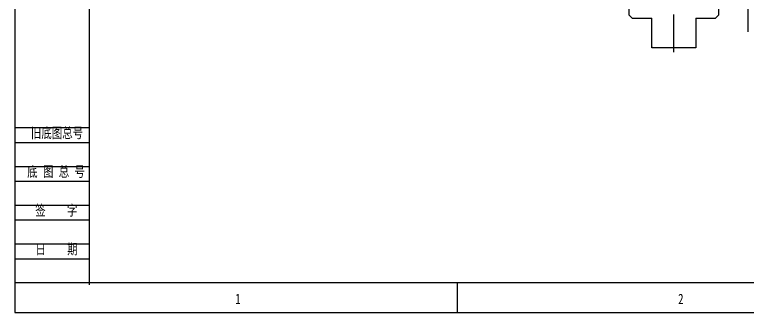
# Model space of a CAD drawing. Header units: millimetres. Extents: x 0 to 1189, y 0 to 841.
# Drawn here: x 0 to 246.2, y 0 to 99.9 of the extents above; entities that cross this region are included whole.
import ezdxf

# ---------------------------------------------------------------- set-up
doc = ezdxf.new("R2010")
doc.units = ezdxf.units.MM
doc.linetypes.add('CENTERX2', pattern=[20.32, 12.7, -2.54, 2.54, -2.54])
doc.layers.get('0').update_dxf_attribs({"lineweight": 30})
doc.layers.add('10', color=7, linetype='Continuous', lineweight=25)
for name, color, linetype in [('5', 7, 'Continuous'), ('9', 7, 'Continuous'), ('图层11', 7, 'CENTERX2')]:
    doc.layers.add(name, color=color, linetype=linetype)
doc.styles.add('SLDTEXTSTYLE0', font='hyswlongfangsong.ttf')
doc.styles.add('SLDTEXTSTYLE1', font='hyswlongfangsong.ttf', dxfattribs={"bigfont": 'bigfont'})

msp = doc.modelspace()

# ---------------------------------------------------------------- linework, layer by layer
at = {"color": 7, "linetype": 'Continuous'}
for p, q in [((246.1604, 94.1102), (246.1604, 141.5532)), ((206.1604, 99.7533), (206.1604, 107.7532)), ((236.1604, 107.7532), (236.1604, 99.7533)), ((207.1604, 98.7532), (206.1604, 99.7533)), ((207.1604, 98.7532), (213.7976, 98.7532)), ((213.7145, 98.7532), (213.7145, 89.4007)), ((213.7976, 88.7532), (213.7976, 98.7532)), ((228.5231, 98.7532), (235.1603, 98.7532)), ((228.5231, 98.7532), (228.5231, 88.7532)), ((236.1604, 99.7533), (235.1603, 98.7532)), ((213.7904, 88.7532), (213.7976, 88.7532)), ((228.5231, 88.7532), (213.7976, 88.7532))]:
    msp.add_line(p, q, dxfattribs=at)
at = {"color": 7, "linetype": 'Continuous', "flags": 128}
msp.add_lwpolyline([(213.7145, 89.4007), (213.7518, 88.9652), (213.7904, 88.7532)], dxfattribs=at)
at = {"layer": '10', "color": 7}
for p, q in [((0, 62), (25, 62)), ((0, 57), (25, 57)), ((0, 49), (25, 49)), ((0, 44), (25, 44)), ((0, 36), (25, 36)), ((0, 31), (25, 31)), ((0, 23), (25, 23)), ((0, 18), (25, 18)), ((148.625, 0), (148.625, 10))]:
    msp.add_line(p, q, dxfattribs=at)
at = {"layer": '5', "color": 7}
for p, q in [((24.4505, 830.2687), (25.0063, 9.2689)), ((0, 10), (1179.0061, 10))]:
    msp.add_line(p, q, dxfattribs=at)
at = {"layer": '9', "color": 7}
for p, q in [((0, 841), (0, 0)), ((0, 0), (1189, 0))]:
    msp.add_line(p, q, dxfattribs=at)
at = {"layer": '图层11'}
msp.add_line((221.1604, 87.3125), (221.1604, 227.0213), dxfattribs=at)

# ---------------------------------------------------------------- texts
at = {"layer": '9', "color": 7, "char_height": 3.5}
for s, insert, attachment_point, style in [('旧底图总号', (5.4591, 62), 1, 'SLDTEXTSTYLE1'), ('底 图 总 号', (4.2122, 49), 1, 'SLDTEXTSTYLE1'), ('  签    字', (12.1744, 36), 2, 'SLDTEXTSTYLE1'), ('  日    期', (12.2516, 23), 2, 'SLDTEXTSTYLE1'), ('1', (74.9305, 6.2617), 2, 'SLDTEXTSTYLE0'), ('2', (223.5123, 6.2617), 2, 'SLDTEXTSTYLE0')]:
    msp.add_mtext(s, dxfattribs=dict(at, insert=insert, attachment_point=attachment_point, style=style))

doc.saveas('drawing.dxf')
